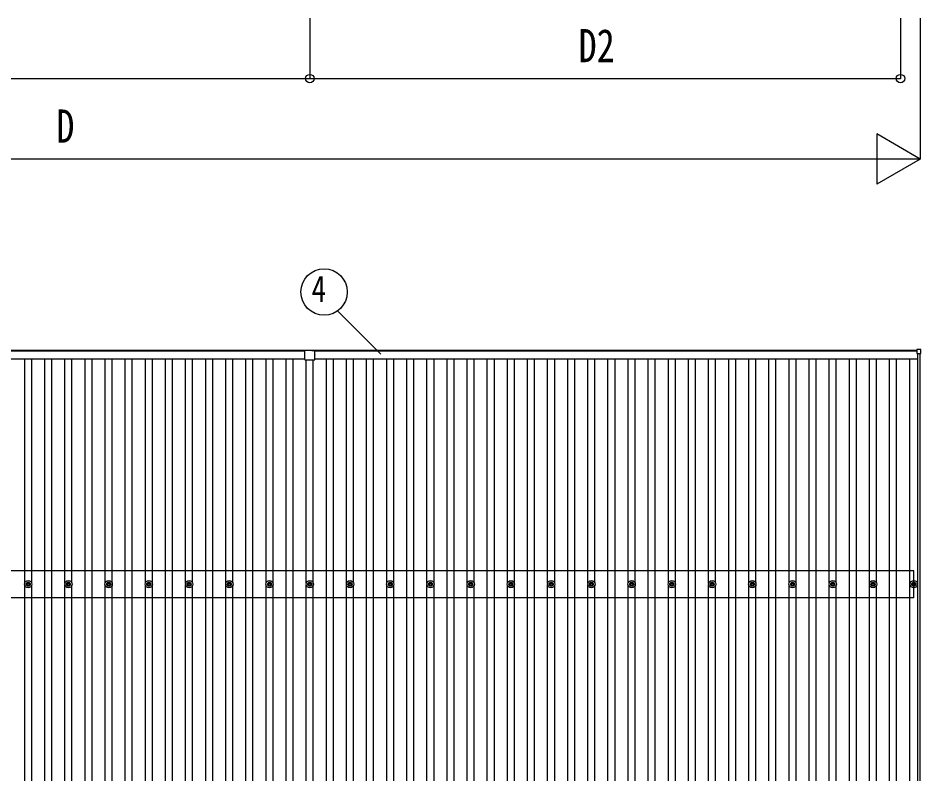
# Model space of a CAD drawing. Units: millimetres, scale not verified. Extents: x -21025 to 21025, y -14850 to 14850.
# Drawn here: x -11303 to -6814, y 3682 to 7440 of the extents above; entities that cross this region are included whole.
import ezdxf
from ezdxf.enums import TextEntityAlignment as Align

# ---------------------------------------------------------------- set-up
doc = ezdxf.new("R2010")
doc.units = ezdxf.units.MM
doc.header["$LTSCALE"] = 60
for name, color, linetype in [('0-5_YKK_13', 4, 'Continuous'), ('0-6_YKK_A1', 4, 'Continuous'), ('0-7_YKK_D', 6, 'Continuous')]:
    doc.layers.add(name, color=color, linetype=linetype)
doc.styles.add('ＭＳ ゴシック', font='')
doc.styles.get('ＭＳ ゴシック').set_extended_font_data('MS Gothic')

msp = doc.modelspace()

# ---------------------------------------------------------------- linework, layer by layer
at = {"layer": '0-5_YKK_13'}
for p, q in [((-6834.1, 5790.81), (-6834.1, 5772.81)), ((-6815.1, 5791.81), (-6833.1, 5791.81)), ((-6814.1, 5772.81), (-6814.1, 5790.81)), ((-9877.4, 5764.91), (-9877.4, 5786.51)), ((-9877.4, 5741.51), (-9877.4, 5764.11)), ((-9862.4, 5787.51), (-9876.4, 5787.51)), ((-9862.4, 5789.01), (-9842.4, 5789.01)), ((-9862.4, 5787.51), (-9862.4, 5789.01)), ((-9842.4, 5787.51), (-9842.4, 5789.01)), ((-9842.4, 5787.51), (-9828.4, 5787.51)), ((-9827.4, 5764.91), (-9827.4, 5786.51)), ((-9827.4, 5741.51), (-9827.4, 5764.11)), ((-6833.1, 5771.81), (-6815.1, 5771.81)), ((-9876.4, 5740.51), (-9852.8, 5740.51)), ((-9852, 5740.51), (-9828.4, 5740.51)), ((-11262.4, 4627.08), (-11257.99, 4627.08)), ((-11262.4, 4623.58), (-11257.99, 4623.58)), ((-11254.15, 4635.33), (-11254.15, 4630.91)), ((-11250.65, 4635.33), (-11250.65, 4630.91)), ((-11246.82, 4627.08), (-11242.41, 4627.08)), ((-11246.82, 4623.58), (-11242.41, 4623.58)), ((-11062.4, 4627.08), (-11057.99, 4627.08)), ((-11062.4, 4623.58), (-11057.99, 4623.58)), ((-11054.15, 4635.33), (-11054.15, 4630.91)), ((-11050.65, 4635.33), (-11050.65, 4630.91)), ((-11046.82, 4627.08), (-11042.41, 4627.08)), ((-11046.82, 4623.58), (-11042.41, 4623.58)), ((-10862.4, 4627.08), (-10857.99, 4627.08)), ((-10862.4, 4623.58), (-10857.99, 4623.58)), ((-10854.15, 4635.33), (-10854.15, 4630.91)), ((-10850.65, 4635.33), (-10850.65, 4630.91)), ((-10846.82, 4627.08), (-10842.41, 4627.08)), ((-10846.82, 4623.58), (-10842.41, 4623.58)), ((-10662.4, 4627.08), (-10657.99, 4627.08)), ((-10662.4, 4623.58), (-10657.99, 4623.58)), ((-10654.15, 4635.33), (-10654.15, 4630.91)), ((-10650.65, 4635.33), (-10650.65, 4630.91)), ((-10646.82, 4627.08), (-10642.41, 4627.08)), ((-10646.82, 4623.58), (-10642.41, 4623.58)), ((-10462.4, 4627.08), (-10457.99, 4627.08)), ((-10462.4, 4623.58), (-10457.99, 4623.58)), ((-10454.15, 4635.33), (-10454.15, 4630.91)), ((-10450.65, 4635.33), (-10450.65, 4630.91)), ((-10446.82, 4627.08), (-10442.41, 4627.08)), ((-10446.82, 4623.58), (-10442.41, 4623.58)), ((-10262.4, 4627.08), (-10257.99, 4627.08)), ((-10262.4, 4623.58), (-10257.99, 4623.58)), ((-10254.15, 4635.33), (-10254.15, 4630.91)), ((-10250.65, 4635.33), (-10250.65, 4630.91)), ((-10246.82, 4627.08), (-10242.41, 4627.08)), ((-10246.82, 4623.58), (-10242.41, 4623.58)), ((-10062.4, 4627.08), (-10057.99, 4627.08)), ((-10062.4, 4623.58), (-10057.99, 4623.58)), ((-10054.15, 4635.33), (-10054.15, 4630.91)), ((-10050.65, 4635.33), (-10050.65, 4630.91)), ((-10046.82, 4627.08), (-10042.41, 4627.08)), ((-10046.82, 4623.58), (-10042.41, 4623.58)), ((-9862.4, 4627.08), (-9857.99, 4627.08)), ((-9862.4, 4623.58), (-9857.99, 4623.58)), ((-9854.15, 4635.33), (-9854.15, 4630.91)), ((-9850.65, 4635.33), (-9850.65, 4630.91)), ((-9846.82, 4627.08), (-9842.41, 4627.08)), ((-9846.82, 4623.58), (-9842.41, 4623.58)), ((-9662.4, 4627.08), (-9657.99, 4627.08)), ((-9662.4, 4623.58), (-9657.99, 4623.58)), ((-9654.15, 4635.33), (-9654.15, 4630.91)), ((-9650.65, 4635.33), (-9650.65, 4630.91)), ((-9646.82, 4627.08), (-9642.41, 4627.08)), ((-9646.82, 4623.58), (-9642.41, 4623.58)), ((-9462.4, 4627.08), (-9457.99, 4627.08)), ((-9462.4, 4623.58), (-9457.99, 4623.58)), ((-9454.15, 4635.33), (-9454.15, 4630.91)), ((-9450.65, 4635.33), (-9450.65, 4630.91)), ((-9446.82, 4627.08), (-9442.41, 4627.08)), ((-9446.82, 4623.58), (-9442.41, 4623.58)), ((-9262.4, 4627.08), (-9257.99, 4627.08)), ((-9262.4, 4623.58), (-9257.99, 4623.58)), ((-9254.15, 4635.33), (-9254.15, 4630.91)), ((-9250.65, 4635.33), (-9250.65, 4630.91)), ((-9246.82, 4627.08), (-9242.41, 4627.08)), ((-9246.82, 4623.58), (-9242.41, 4623.58)), ((-9062.4, 4627.08), (-9057.99, 4627.08)), ((-9062.4, 4623.58), (-9057.99, 4623.58)), ((-9054.15, 4635.33), (-9054.15, 4630.91)), ((-9050.65, 4635.33), (-9050.65, 4630.91)), ((-9046.82, 4627.08), (-9042.41, 4627.08)), ((-9046.82, 4623.58), (-9042.41, 4623.58)), ((-8862.4, 4627.08), (-8857.99, 4627.08)), ((-8862.4, 4623.58), (-8857.99, 4623.58)), ((-8854.15, 4635.33), (-8854.15, 4630.91)), ((-8850.65, 4635.33), (-8850.65, 4630.91)), ((-8846.82, 4627.08), (-8842.41, 4627.08)), ((-8846.82, 4623.58), (-8842.41, 4623.58)), ((-8662.4, 4627.08), (-8657.99, 4627.08)), ((-8662.4, 4623.58), (-8657.99, 4623.58)), ((-8654.15, 4635.33), (-8654.15, 4630.91)), ((-8650.65, 4635.33), (-8650.65, 4630.91)), ((-8646.82, 4627.08), (-8642.41, 4627.08)), ((-8646.82, 4623.58), (-8642.41, 4623.58)), ((-8462.4, 4627.08), (-8457.99, 4627.08)), ((-8462.4, 4623.58), (-8457.99, 4623.58)), ((-8454.15, 4635.33), (-8454.15, 4630.91)), ((-8450.65, 4635.33), (-8450.65, 4630.91)), ((-8446.82, 4627.08), (-8442.41, 4627.08)), ((-8446.82, 4623.58), (-8442.41, 4623.58)), ((-8262.4, 4627.08), (-8257.99, 4627.08)), ((-8262.4, 4623.58), (-8257.99, 4623.58)), ((-8254.15, 4635.33), (-8254.15, 4630.91)), ((-8250.65, 4635.33), (-8250.65, 4630.91)), ((-8246.82, 4627.08), (-8242.41, 4627.08)), ((-8246.82, 4623.58), (-8242.41, 4623.58)), ((-8062.4, 4627.08), (-8057.99, 4627.08)), ((-8062.4, 4623.58), (-8057.99, 4623.58)), ((-8054.15, 4635.33), (-8054.15, 4630.91)), ((-8050.65, 4635.33), (-8050.65, 4630.91)), ((-8046.82, 4627.08), (-8042.41, 4627.08)), ((-8046.82, 4623.58), (-8042.41, 4623.58)), ((-7862.4, 4627.08), (-7857.99, 4627.08)), ((-7862.4, 4623.58), (-7857.99, 4623.58)), ((-7854.15, 4635.33), (-7854.15, 4630.91)), ((-7850.65, 4635.33), (-7850.65, 4630.91)), ((-7846.82, 4627.08), (-7842.41, 4627.08)), ((-7846.82, 4623.58), (-7842.41, 4623.58)), ((-7662.4, 4627.08), (-7657.99, 4627.08)), ((-7662.4, 4623.58), (-7657.99, 4623.58)), ((-7654.15, 4635.33), (-7654.15, 4630.91)), ((-7650.65, 4635.33), (-7650.65, 4630.91)), ((-7646.82, 4627.08), (-7642.41, 4627.08)), ((-7646.82, 4623.58), (-7642.41, 4623.58)), ((-7462.4, 4627.08), (-7457.99, 4627.08)), ((-7462.4, 4623.58), (-7457.99, 4623.58)), ((-7454.15, 4635.33), (-7454.15, 4630.91)), ((-7450.65, 4635.33), (-7450.65, 4630.91)), ((-7446.82, 4627.08), (-7442.41, 4627.08)), ((-7446.82, 4623.58), (-7442.41, 4623.58)), ((-7262.4, 4627.08), (-7257.99, 4627.08)), ((-7262.4, 4623.58), (-7257.99, 4623.58)), ((-7254.15, 4635.33), (-7254.15, 4630.91)), ((-7250.65, 4635.33), (-7250.65, 4630.91)), ((-7246.82, 4627.08), (-7242.41, 4627.08)), ((-7246.82, 4623.58), (-7242.41, 4623.58)), ((-7062.4, 4627.08), (-7057.99, 4627.08)), ((-7062.4, 4623.58), (-7057.99, 4623.58)), ((-7054.15, 4635.33), (-7054.15, 4630.91)), ((-7050.65, 4635.33), (-7050.65, 4630.91)), ((-7046.82, 4627.08), (-7042.41, 4627.08)), ((-7046.82, 4623.58), (-7042.41, 4623.58)), ((-6859.65, 4627.08), (-6855.23, 4627.08)), ((-6859.65, 4623.58), (-6855.23, 4623.58)), ((-6851.4, 4635.33), (-6851.4, 4630.91)), ((-6847.9, 4635.33), (-6847.9, 4630.91)), ((-6844.07, 4627.08), (-6839.65, 4627.08)), ((-6844.07, 4623.58), (-6839.65, 4623.58)), ((-11254.15, 4619.75), (-11254.15, 4615.33)), ((-11250.65, 4619.75), (-11250.65, 4615.33)), ((-11054.15, 4619.75), (-11054.15, 4615.33)), ((-11050.65, 4619.75), (-11050.65, 4615.33)), ((-10854.15, 4619.75), (-10854.15, 4615.33)), ((-10850.65, 4619.75), (-10850.65, 4615.33)), ((-10654.15, 4619.75), (-10654.15, 4615.33)), ((-10650.65, 4619.75), (-10650.65, 4615.33)), ((-10454.15, 4619.75), (-10454.15, 4615.33)), ((-10450.65, 4619.75), (-10450.65, 4615.33)), ((-10254.15, 4619.75), (-10254.15, 4615.33)), ((-10250.65, 4619.75), (-10250.65, 4615.33)), ((-10054.15, 4619.75), (-10054.15, 4615.33)), ((-10050.65, 4619.75), (-10050.65, 4615.33)), ((-9854.15, 4619.75), (-9854.15, 4615.33)), ((-9850.65, 4619.75), (-9850.65, 4615.33)), ((-9654.15, 4619.75), (-9654.15, 4615.33)), ((-9650.65, 4619.75), (-9650.65, 4615.33)), ((-9454.15, 4619.75), (-9454.15, 4615.33)), ((-9450.65, 4619.75), (-9450.65, 4615.33)), ((-9254.15, 4619.75), (-9254.15, 4615.33)), ((-9250.65, 4619.75), (-9250.65, 4615.33)), ((-9054.15, 4619.75), (-9054.15, 4615.33)), ((-9050.65, 4619.75), (-9050.65, 4615.33)), ((-8854.15, 4619.75), (-8854.15, 4615.33)), ((-8850.65, 4619.75), (-8850.65, 4615.33)), ((-8654.15, 4619.75), (-8654.15, 4615.33)), ((-8650.65, 4619.75), (-8650.65, 4615.33)), ((-8454.15, 4619.75), (-8454.15, 4615.33)), ((-8450.65, 4619.75), (-8450.65, 4615.33)), ((-8254.15, 4619.75), (-8254.15, 4615.33)), ((-8250.65, 4619.75), (-8250.65, 4615.33)), ((-8054.15, 4619.75), (-8054.15, 4615.33)), ((-8050.65, 4619.75), (-8050.65, 4615.33)), ((-7854.15, 4619.75), (-7854.15, 4615.33)), ((-7850.65, 4619.75), (-7850.65, 4615.33)), ((-7654.15, 4619.75), (-7654.15, 4615.33)), ((-7650.65, 4619.75), (-7650.65, 4615.33)), ((-7454.15, 4619.75), (-7454.15, 4615.33)), ((-7450.65, 4619.75), (-7450.65, 4615.33)), ((-7254.15, 4619.75), (-7254.15, 4615.33)), ((-7250.65, 4619.75), (-7250.65, 4615.33)), ((-7054.15, 4619.75), (-7054.15, 4615.33)), ((-7050.65, 4619.75), (-7050.65, 4615.33)), ((-6851.4, 4619.75), (-6851.4, 4615.33)), ((-6847.9, 4619.75), (-6847.9, 4615.33))]:
    msp.add_line(p, q, dxfattribs=at)
for centre, radius in [((-11252.4, 4625.33), 18.25), ((-11252.4, 4625.33), 10.15), ((-11252.4, 4625.33), 5.85), ((-11252.4, 4625.33), 5.25), ((-11052.4, 4625.33), 18.25), ((-11052.4, 4625.33), 10.15), ((-11052.4, 4625.33), 5.85), ((-11052.4, 4625.33), 5.25), ((-10852.4, 4625.33), 18.25), ((-10852.4, 4625.33), 10.15), ((-10852.4, 4625.33), 5.85), ((-10852.4, 4625.33), 5.25), ((-10652.4, 4625.33), 18.25), ((-10652.4, 4625.33), 10.15), ((-10652.4, 4625.33), 5.85), ((-10652.4, 4625.33), 5.25), ((-10452.4, 4625.33), 18.25), ((-10452.4, 4625.33), 10.15), ((-10452.4, 4625.33), 5.85), ((-10452.4, 4625.33), 5.25), ((-10252.4, 4625.33), 18.25), ((-10252.4, 4625.33), 10.15), ((-10252.4, 4625.33), 5.85), ((-10252.4, 4625.33), 5.25), ((-10052.4, 4625.33), 18.25), ((-10052.4, 4625.33), 10.15), ((-10052.4, 4625.33), 5.85), ((-10052.4, 4625.33), 5.25), ((-9852.4, 4625.33), 18.25), ((-9852.4, 4625.33), 10.15), ((-9852.4, 4625.33), 5.85), ((-9852.4, 4625.33), 5.25), ((-9652.4, 4625.33), 18.25), ((-9652.4, 4625.33), 10.15), ((-9652.4, 4625.33), 5.85), ((-9652.4, 4625.33), 5.25), ((-9452.4, 4625.33), 18.25), ((-9452.4, 4625.33), 10.15), ((-9452.4, 4625.33), 5.85), ((-9452.4, 4625.33), 5.25), ((-9252.4, 4625.33), 18.25), ((-9252.4, 4625.33), 10.15), ((-9252.4, 4625.33), 5.85), ((-9252.4, 4625.33), 5.25), ((-9052.4, 4625.33), 18.25), ((-9052.4, 4625.33), 10.15), ((-9052.4, 4625.33), 5.85), ((-9052.4, 4625.33), 5.25), ((-8852.4, 4625.33), 18.25), ((-8852.4, 4625.33), 10.15), ((-8852.4, 4625.33), 5.85), ((-8852.4, 4625.33), 5.25), ((-8652.4, 4625.33), 18.25), ((-8652.4, 4625.33), 10.15), ((-8652.4, 4625.33), 5.85), ((-8652.4, 4625.33), 5.25), ((-8452.4, 4625.33), 18.25), ((-8452.4, 4625.33), 10.15), ((-8452.4, 4625.33), 5.85), ((-8452.4, 4625.33), 5.25), ((-8252.4, 4625.33), 18.25), ((-8252.4, 4625.33), 10.15), ((-8252.4, 4625.33), 5.85), ((-8252.4, 4625.33), 5.25), ((-8052.4, 4625.33), 18.25), ((-8052.4, 4625.33), 10.15), ((-8052.4, 4625.33), 5.85), ((-8052.4, 4625.33), 5.25), ((-7852.4, 4625.33), 18.25), ((-7852.4, 4625.33), 10.15), ((-7852.4, 4625.33), 5.85), ((-7852.4, 4625.33), 5.25), ((-7652.4, 4625.33), 18.25), ((-7652.4, 4625.33), 10.15), ((-7652.4, 4625.33), 5.85), ((-7652.4, 4625.33), 5.25), ((-7452.4, 4625.33), 18.25), ((-7452.4, 4625.33), 10.15), ((-7452.4, 4625.33), 5.85), ((-7452.4, 4625.33), 5.25), ((-7252.4, 4625.33), 18.25), ((-7252.4, 4625.33), 10.15), ((-7252.4, 4625.33), 5.85), ((-7252.4, 4625.33), 5.25), ((-7052.4, 4625.33), 18.25), ((-7052.4, 4625.33), 10.15), ((-7052.4, 4625.33), 5.85), ((-7052.4, 4625.33), 5.25), ((-6849.65, 4625.33), 18.25), ((-6849.65, 4625.33), 10.15), ((-6849.65, 4625.33), 5.85), ((-6849.65, 4625.33), 5.25)]:
    msp.add_circle(centre, radius, dxfattribs=at)
for centre, radius, start, end in [((-6833.1, 5790.81), 1, 90, 180), ((-6815.1, 5790.81), 1, 0, 90), ((-9876.4, 5786.51), 1, 90, 179.99999), ((-9877.7, 5764.51), 0.5, 306.8699, 53.1301), ((-9828.4, 5786.51), 1, 0, 90), ((-9827.1, 5764.51), 0.5, 126.8699, 233.1301), ((-6833.1, 5772.81), 1, 180, 270), ((-6815.1, 5772.81), 1, 270, 0), ((-9876.4, 5741.51), 1, 179.99999, 270), ((-9852.4, 5740.21), 0.5, 36.8699, 143.1301), ((-9828.4, 5741.51), 1, 270, 0)]:
    msp.add_arc(centre, radius, start, end, dxfattribs=at)
at = {"layer": '0-6_YKK_A1'}
for p, q in [((-15275.4, 5745.72), (-9877.4, 5745.72)), ((-15270.7, 5788.51), (-9862.4, 5788.51)), ((-9877.4, 5783.73), (-15270.7, 5783.73)), ((-11269.9, 4630.52), (-11269.9, 5745.72)), ((-11234.9, 4630.5), (-11234.9, 5745.72)), ((-11169.9, 404.71), (-11169.9, 5745.72)), ((-11134.9, 404.71), (-11134.9, 5745.72)), ((-11069.9, 4630.52), (-11069.9, 5745.72)), ((-11034.9, 4630.5), (-11034.9, 5745.72)), ((-10969.9, 404.71), (-10969.9, 5745.72)), ((-10934.9, 404.71), (-10934.9, 5745.72)), ((-10869.9, 4630.52), (-10869.9, 5745.72)), ((-10834.9, 4630.5), (-10834.9, 5745.72)), ((-10769.9, 404.71), (-10769.9, 5745.72)), ((-10734.9, 404.71), (-10734.9, 5745.72)), ((-10669.9, 4630.52), (-10669.9, 5745.72)), ((-10634.9, 4630.5), (-10634.9, 5745.72)), ((-10569.9, 404.71), (-10569.9, 5745.72)), ((-10534.9, 404.71), (-10534.9, 5745.72)), ((-10469.9, 4630.52), (-10469.9, 5745.72)), ((-10434.9, 4630.5), (-10434.9, 5745.72)), ((-10369.9, 404.71), (-10369.9, 5745.72)), ((-10334.9, 404.71), (-10334.9, 5745.72)), ((-10269.9, 4630.52), (-10269.9, 5745.72)), ((-10234.9, 4630.5), (-10234.9, 5745.72)), ((-10169.9, 404.71), (-10169.9, 5745.72)), ((-10134.9, 404.71), (-10134.9, 5745.72)), ((-10069.9, 4630.52), (-10069.9, 5745.72)), ((-10034.9, 4630.5), (-10034.9, 5745.72)), ((-9969.9, 404.71), (-9969.9, 5745.72)), ((-9934.9, 404.71), (-9934.9, 5745.72)), ((-9842.4, 5788.51), (-6834.1, 5788.51)), ((-6834.1, 5783.73), (-9827.4, 5783.73)), ((-9827.4, 5745.72), (-6829.4, 5745.72)), ((-9769.9, 404.71), (-9769.9, 5745.72)), ((-9734.9, 404.71), (-9734.9, 5745.72)), ((-9669.9, 4630.52), (-9669.9, 5745.72)), ((-9634.9, 4630.5), (-9634.9, 5745.72)), ((-9569.9, 404.71), (-9569.9, 5745.72)), ((-9534.9, 404.71), (-9534.9, 5745.72)), ((-9469.9, 4630.52), (-9469.9, 5745.72)), ((-9434.9, 4630.5), (-9434.9, 5745.72)), ((-9369.9, 404.71), (-9369.9, 5745.72)), ((-9334.9, 404.71), (-9334.9, 5745.72)), ((-9269.9, 4630.52), (-9269.9, 5745.72)), ((-9234.9, 4630.5), (-9234.9, 5745.72)), ((-9169.9, 404.71), (-9169.9, 5745.72)), ((-9134.9, 404.71), (-9134.9, 5745.72)), ((-9069.9, 4630.52), (-9069.9, 5745.72)), ((-9034.9, 4630.5), (-9034.9, 5745.72)), ((-8969.9, 404.71), (-8969.9, 5745.72)), ((-8934.9, 404.71), (-8934.9, 5745.72)), ((-8869.9, 4630.52), (-8869.9, 5745.72)), ((-8834.9, 4630.5), (-8834.9, 5745.72)), ((-8769.9, 404.71), (-8769.9, 5745.72)), ((-8734.9, 404.71), (-8734.9, 5745.72)), ((-8669.9, 4630.52), (-8669.9, 5745.72)), ((-8634.9, 4630.5), (-8634.9, 5745.72)), ((-8569.9, 404.71), (-8569.9, 5745.72)), ((-8534.9, 404.71), (-8534.9, 5745.72)), ((-8469.9, 4630.52), (-8469.9, 5745.72)), ((-8434.9, 4630.5), (-8434.9, 5745.72)), ((-8369.9, 404.71), (-8369.9, 5745.72)), ((-8334.9, 404.71), (-8334.9, 5745.72)), ((-8269.9, 4630.52), (-8269.9, 5745.72)), ((-8234.9, 4630.5), (-8234.9, 5745.72)), ((-8169.9, 404.71), (-8169.9, 5745.72)), ((-8134.9, 404.71), (-8134.9, 5745.72)), ((-8069.9, 4630.52), (-8069.9, 5745.72)), ((-8034.9, 4630.5), (-8034.9, 5745.72)), ((-7969.9, 404.71), (-7969.9, 5745.72)), ((-7934.9, 404.71), (-7934.9, 5745.72)), ((-7869.9, 4630.52), (-7869.9, 5745.72)), ((-7834.9, 4630.5), (-7834.9, 5745.72)), ((-7769.9, 404.71), (-7769.9, 5745.72)), ((-7734.9, 404.71), (-7734.9, 5745.72)), ((-7669.9, 4630.52), (-7669.9, 5745.72)), ((-7634.9, 4630.5), (-7634.9, 5745.72)), ((-7569.9, 404.71), (-7569.9, 5745.72)), ((-7534.9, 404.71), (-7534.9, 5745.72)), ((-7469.9, 4630.52), (-7469.9, 5745.72)), ((-7434.9, 4630.5), (-7434.9, 5745.72)), ((-7369.9, 404.71), (-7369.9, 5745.72)), ((-7334.9, 404.71), (-7334.9, 5745.72)), ((-7269.9, 4630.52), (-7269.9, 5745.72)), ((-7234.9, 4630.5), (-7234.9, 5745.72)), ((-7169.9, 404.71), (-7169.9, 5745.72)), ((-7134.9, 404.71), (-7134.9, 5745.72)), ((-7069.9, 4630.52), (-7069.9, 5745.72)), ((-7034.9, 4630.5), (-7034.9, 5745.72)), ((-6969.9, 404.71), (-6969.9, 5745.72)), ((-6969.9, 404.71), (-6969.9, 5745.72)), ((-6934.9, 404.71), (-6934.9, 5745.72)), ((-6934.9, 404.71), (-6934.9, 5745.72)), ((-6869.9, 404.71), (-6869.9, 5745.72)), ((-6829.4, 373.39), (-6829.4, 5771.81)), ((-6817.4, 373.39), (-6817.4, 5771.81)), ((-9869.9, 4630.52), (-9869.9, 5740.51)), ((-9834.9, 4630.5), (-9834.9, 5740.51)), ((-6849.65, 4692.33), (-15252.4, 4692.33)), ((-6849.65, 4558.33), (-6849.65, 4692.33)), ((-11269.9, 1530.51), (-11269.9, 4620.15)), ((-11234.9, 1530.51), (-11234.9, 4620.16)), ((-11069.9, 1530.51), (-11069.9, 4620.15)), ((-11034.9, 1530.51), (-11034.9, 4620.16)), ((-10869.9, 1530.51), (-10869.9, 4620.15)), ((-10834.9, 1530.51), (-10834.9, 4620.16)), ((-10669.9, 1530.51), (-10669.9, 4620.15)), ((-10634.9, 1530.51), (-10634.9, 4620.16)), ((-10469.9, 1530.51), (-10469.9, 4620.15)), ((-10434.9, 1530.51), (-10434.9, 4620.16)), ((-10269.9, 1530.51), (-10269.9, 4620.15)), ((-10234.9, 1530.51), (-10234.9, 4620.16)), ((-10069.9, 1530.51), (-10069.9, 4620.15)), ((-10034.9, 1530.51), (-10034.9, 4620.16)), ((-9869.9, 1530.51), (-9869.9, 4620.15)), ((-9834.9, 1530.51), (-9834.9, 4620.16)), ((-9669.9, 1530.51), (-9669.9, 4620.15)), ((-9634.9, 1530.51), (-9634.9, 4620.16)), ((-9469.9, 1530.51), (-9469.9, 4620.15)), ((-9434.9, 1530.51), (-9434.9, 4620.16)), ((-9269.9, 1530.51), (-9269.9, 4620.15)), ((-9234.9, 1530.51), (-9234.9, 4620.16)), ((-9069.9, 1530.51), (-9069.9, 4620.15)), ((-9034.9, 1530.51), (-9034.9, 4620.16)), ((-8869.9, 1530.51), (-8869.9, 4620.15)), ((-8834.9, 1530.51), (-8834.9, 4620.16)), ((-8669.9, 1530.51), (-8669.9, 4620.15)), ((-8634.9, 1530.51), (-8634.9, 4620.16)), ((-8469.9, 1530.51), (-8469.9, 4620.15)), ((-8434.9, 1530.51), (-8434.9, 4620.16)), ((-8269.9, 1530.51), (-8269.9, 4620.15)), ((-8234.9, 1530.51), (-8234.9, 4620.16)), ((-8069.9, 1530.51), (-8069.9, 4620.15)), ((-8034.9, 1530.51), (-8034.9, 4620.16)), ((-7869.9, 1530.51), (-7869.9, 4620.15)), ((-7834.9, 1530.51), (-7834.9, 4620.16)), ((-7669.9, 1530.51), (-7669.9, 4620.15)), ((-7634.9, 1530.51), (-7634.9, 4620.16)), ((-7469.9, 1530.51), (-7469.9, 4620.15)), ((-7434.9, 1530.51), (-7434.9, 4620.16)), ((-7269.9, 1530.51), (-7269.9, 4620.15)), ((-7234.9, 1530.51), (-7234.9, 4620.16)), ((-7069.9, 1530.51), (-7069.9, 4620.15)), ((-7034.9, 1530.51), (-7034.9, 4620.16)), ((-6849.65, 4558.33), (-15252.4, 4558.33))]:
    msp.add_line(p, q, dxfattribs=at)
at = {"layer": '0-7_YKK_D'}
for p, q in [((-9852.4, 7439.51), (-9852.4, 7137.51)), ((-9852.4, 7438.51), (-9852.4, 7137.51)), ((-6915.9, 7439.51), (-6915.9, 7137.51)), ((-6817.4, 7438.51), (-6817.4, 6737.51)), ((-15188.9, 7138.51), (-9852.4, 7138.51)), ((-9852.4, 7138.51), (-6915.9, 7138.51)), ((-6817.4, 6738.51), (-7033.91, 6863.51)), ((-7033.91, 6863.51), (-7033.91, 6613.51)), ((-7067.4, 6738.51), (-15037.4, 6738.51)), ((-6817.4, 6738.51), (-7250.41, 6738.51)), ((-6817.4, 6738.51), (-7033.91, 6613.51)), ((-9499.54, 5768.12), (-9715.13, 5983.72))]:
    msp.add_line(p, q, dxfattribs=at)
for centre, radius in [((-9852.4, 7138.51), 21.25), ((-9852.4, 7138.51), 21.25), ((-6915.9, 7138.51), 21.25), ((-9781.55, 6077.84), 115.2)]:
    msp.add_circle(centre, radius, dxfattribs=at)

# ---------------------------------------------------------------- texts
at = {"layer": '0-7_YKK_D', "style": 'ＭＳ ゴシック', "width": 0.8}
for s, height, p in [('D2', 165, (-8516.15, 7170.51)), ('D', 165, (-11112.4, 6770.51)), ('4', 132, (-9843.38, 5987.84))]:
    msp.add_text(s, height=height, dxfattribs=at).set_placement(p, align=Align.BOTTOM_LEFT)

doc.saveas('drawing.dxf')
